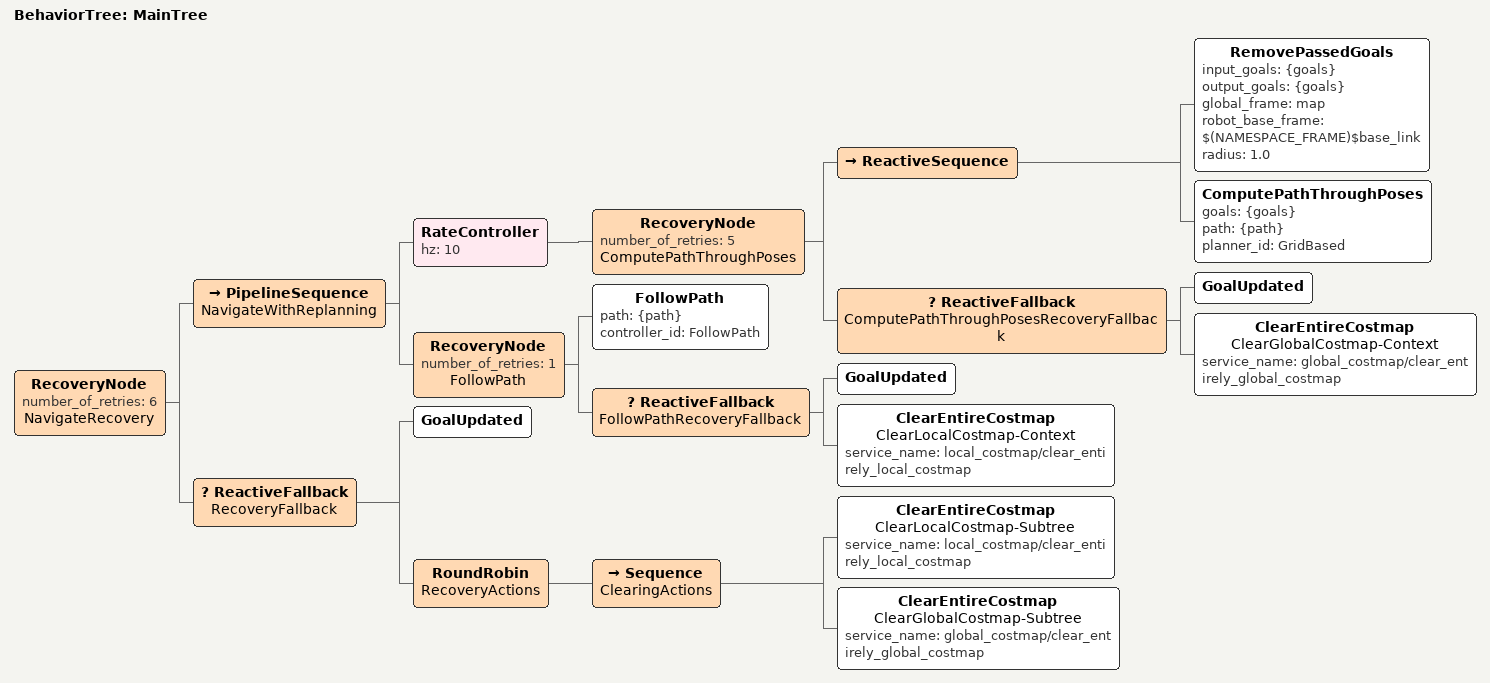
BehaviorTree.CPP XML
<root main_tree_to_execute="MainTree">
  <BehaviorTree ID="MainTree">
    <RecoveryNode number_of_retries="6" name="NavigateRecovery">
      <PipelineSequence name="NavigateWithReplanning">
        <RateController hz="10">
          <RecoveryNode number_of_retries="5" name="ComputePathThroughPoses">
            <ReactiveSequence>
              <RemovePassedGoals input_goals="{goals}" output_goals="{goals}" global_frame="map" robot_base_frame="$(NAMESPACE_FRAME)$base_link" radius="1.0"/>
              <ComputePathThroughPoses goals="{goals}" path="{path}" planner_id="GridBased"/>
            </ReactiveSequence>
            <ReactiveFallback name="ComputePathThroughPosesRecoveryFallback">
              <GoalUpdated/>
              <ClearEntireCostmap name="ClearGlobalCostmap-Context" service_name="global_costmap/clear_entirely_global_costmap"/>
            </ReactiveFallback>
          </RecoveryNode>
        </RateController>
        <RecoveryNode number_of_retries="1" name="FollowPath">
          <FollowPath path="{path}" controller_id="FollowPath"/>
          <ReactiveFallback name="FollowPathRecoveryFallback">
            <GoalUpdated/>
            <ClearEntireCostmap name="ClearLocalCostmap-Context" service_name="local_costmap/clear_entirely_local_costmap"/>
          </ReactiveFallback>
        </RecoveryNode>
      </PipelineSequence>
      <ReactiveFallback name="RecoveryFallback">
        <GoalUpdated/>
        <RoundRobin name="RecoveryActions">
          <Sequence name="ClearingActions">
            <ClearEntireCostmap name="ClearLocalCostmap-Subtree" service_name="local_costmap/clear_entirely_local_costmap"/>
            <ClearEntireCostmap name="ClearGlobalCostmap-Subtree" service_name="global_costmap/clear_entirely_global_costmap"/>
          </Sequence>
        </RoundRobin>
      </ReactiveFallback>
    </RecoveryNode>
  </BehaviorTree>
</root>
